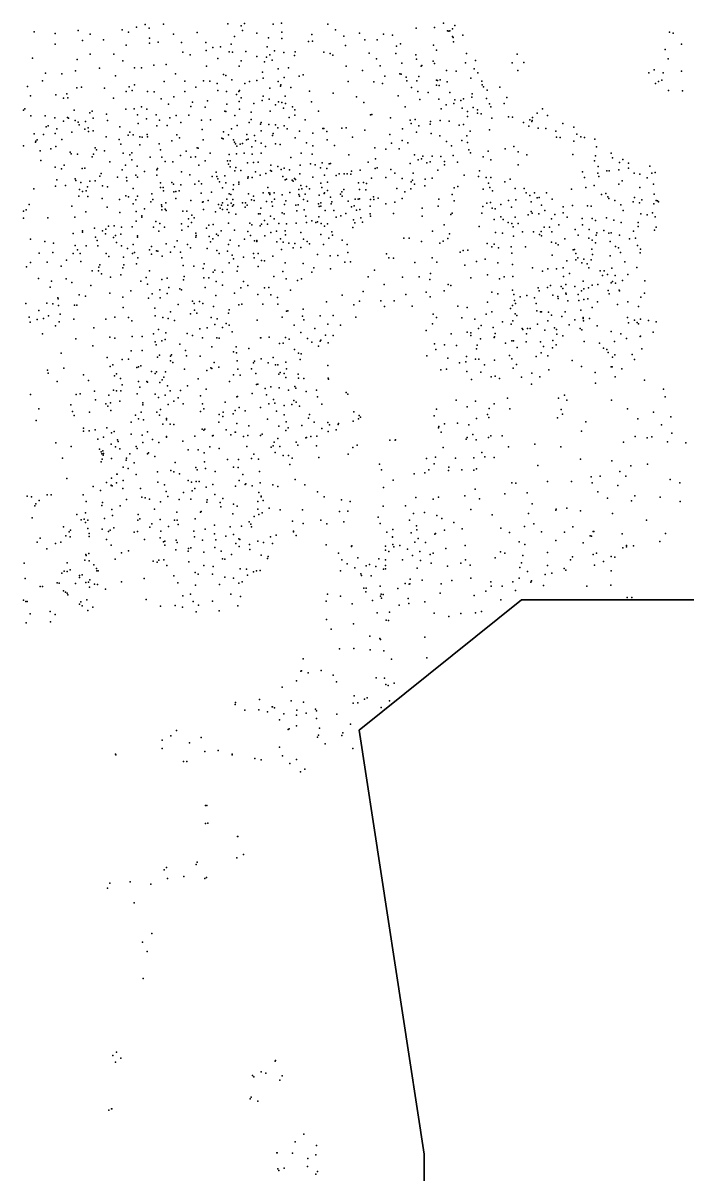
# Model space of a CAD drawing. Header units: millimetres. Extents: x -60275265 to 22802890, y -38578442 to 24337084.
# Drawn here: x 9824122 to 12421122, y -17892304 to -13391304 of the extents above; entities that cross this region are included whole.
import ezdxf

# ---------------------------------------------------------------- set-up
doc = ezdxf.new("R2010")
doc.units = ezdxf.units.MM
doc.header["$MEASUREMENT"] = 0
doc.layers.add('Outline', color=7, linetype='Continuous', true_color=0x000000)
doc.layers.add('particles', color=7, linetype='Continuous', true_color=0x000000)

msp = doc.modelspace()

# ---------------------------------------------------------------- linework, layer by layer
at = {"layer": 'Outline', "color": 3, "lineweight": 35, "true_color": 0x00ff00}
msp.add_lwpolyline([(13039331, -15644525), (11771230, -15644525), (11137351, -16154225), (11390938, -17810758), (11390938, -18320118), (9996120, -18575021), (9108430, -18320118), (9108430, -17173555), (7840611, -17045992), (7333096, -18065321), (7333096, -19467070), (7333096, -20358836), (6445571, -21505459), (5811691, -21887819), (4924165, -22014924), (3148832, -22014924), (2388023, -22014924), (1246851, -22397507)], dxfattribs=at)
at = {"layer": 'particles', "color": 93, "true_color": 0x67d435}
for p in [(10266622, -13407304), (10301622, -13397304), (10316622, -13411304), (10372622, -13396304), (10623622, -13394304), (10675622, -13402304), (10688622, -13393304), (10801622, -13395304), (10833622, -13391304), (11014622, -13396304), (11359622, -13411304), (11430622, -13409304), (11466622, -13392304), (11510622, -13400304), (9867622, -13425304), (9949622, -13432304), (10039622, -13420304), (10086622, -13435304), (10138622, -13456304), (10211622, -13417304), (10236622, -13427304), (10317622, -13450304), (10411622, -13435304), (10504622, -13428304), (10649622, -13443304), (10681622, -13420304), (10737622, -13431304), (10782622, -13449304), (10834622, -13427304), (10834622, -13452304), (10952622, -13436304), (11044622, -13418304), (11076622, -13442304), (11137622, -13430304), (11159622, -13456304), (11206622, -13456304), (11231622, -13435304), (11267622, -13438304), (11481622, -13421304), (11487622, -13423304), (11490622, -13421304), (11501622, -13413304), (11501622, -13444304), (11504622, -13448304), (11541622, -13438304), (12349622, -13427304), (12363622, -13430304), (9949622, -13474304), (10056622, -13459304), (10226622, -13477304), (10318622, -13469304), (10351622, -13466304), (10443622, -13467304), (10538622, -13467304), (10539622, -13498304), (10565622, -13486304), (10595622, -13484304), (10636622, -13473304), (10694622, -13502304), (10777622, -13484304), (10805622, -13499304), (10939622, -13463304), (10954622, -13462304), (11083622, -13479304), (11282622, -13482304), (11298622, -13472304), (11427622, -13477304), (11439622, -13497304), (11505622, -13464304), (12332622, -13495304), (12395622, -13473304), (9860622, -13528304), (10035622, -13533304), (10086622, -13512304), (10178622, -13513304), (10213622, -13539304), (10447622, -13505304), (10476622, -13515304), (10584622, -13529304), (10628622, -13504304), (10642622, -13505304), (10676622, -13539304), (10736622, -13522304), (10767622, -13542304), (10774622, -13525304), (10788622, -13515304), (10796622, -13536304), (10842622, -13506304), (10884622, -13518304), (10886622, -13504304), (10998622, -13505304), (11023622, -13510304), (11034622, -13517304), (11175622, -13509304), (11204622, -13531304), (11279622, -13510304), (11358622, -13515304), (11360622, -13532304), (11426622, -13540304), (11551622, -13547304), (11556622, -13510304), (11591622, -13537304), (11734622, -13546304), (11754622, -13513304), (11779622, -13545304), (12343622, -13531304), (9911622, -13587304), (9975622, -13590304), (10029622, -13578304), (10122622, -13567304), (10259622, -13566304), (10286622, -13566304), (10334622, -13556304), (10383622, -13553304), (10419622, -13589304), (10540622, -13560304), (10606622, -13592304), (10667622, -13560304), (10759622, -13583304), (10820622, -13570304), (10860622, -13566304), (11085622, -13560304), (11149622, -13577304), (11218622, -13558304), (11295622, -13590304), (11300622, -13591304), (11303622, -13548304), (11379622, -13560304), (11381622, -13557304), (11430622, -13549304), (11477622, -13577304), (11515622, -13579304), (11585622, -13570304), (11600622, -13585304), (11756622, -13576304), (12268622, -13586304), (12289622, -13574304), (12324622, -13585304), (12395622, -13579304), (9900622, -13617304), (10184622, -13597304), (10259622, -13633304), (10375622, -13619304), (10456622, -13618304), (10528622, -13617304), (10553622, -13618304), (10582622, -13627304), (10615622, -13596304), (10639622, -13613304), (10690622, -13627304), (10708622, -13620304), (10737622, -13616304), (10761622, -13606304), (10820622, -13619304), (10831622, -13633304), (10844622, -13604304), (10902622, -13599304), (10917622, -13594304), (11093622, -13620304), (11194622, -13621304), (11228622, -13627304), (11236622, -13598304), (11320622, -13602304), (11323622, -13617304), (11362622, -13617304), (11370622, -13600304), (11439622, -13614304), (11439622, -13634304), (11442622, -13615304), (11449622, -13635304), (11453622, -13613304), (11480622, -13621304), (11572622, -13607304), (11616622, -13618304), (11617622, -13633304), (12294622, -13627304), (12305622, -13619304), (12318622, -13614304), (9841622, -13639304), (9852622, -13676304), (9951622, -13672304), (9995622, -13668304), (10033622, -13644304), (10052622, -13642304), (10142622, -13646304), (10226622, -13659304), (10238622, -13640304), (10250622, -13654304), (10309622, -13659304), (10336622, -13660304), (10413622, -13679304), (10456622, -13659304), (10498622, -13641304), (10584622, -13654304), (10618622, -13658304), (10657622, -13670304), (10666622, -13659304), (10669622, -13654304), (10761622, -13677304), (10787622, -13646304), (10829622, -13638304), (10847622, -13677304), (10870622, -13643304), (10942622, -13657304), (11035622, -13665304), (11126622, -13679304), (11288622, -13675304), (11341622, -13643304), (11365622, -13659304), (11406622, -13663304), (11490622, -13662304), (11577622, -13680304), (11578622, -13668304), (11622622, -13640304), (11636622, -13653304), (11686622, -13642304), (11713622, -13682304), (12344622, -13655304), (12399622, -13656304), (9830622, -13726304), (9982622, -13684304), (9998622, -13683304), (10177622, -13684304), (10225622, -13727304), (10257622, -13726304), (10286622, -13719304), (10307622, -13727304), (10363622, -13687304), (10391622, -13708304), (10479622, -13717304), (10486622, -13700304), (10535622, -13720304), (10544622, -13695304), (10619622, -13708304), (10667622, -13698304), (10669622, -13727304), (10676622, -13683304), (10725622, -13705304), (10757622, -13694304), (10785622, -13689304), (10810622, -13711304), (10821622, -13699304), (10834622, -13702304), (10841622, -13724304), (10848622, -13705304), (10876622, -13718304), (10950622, -13699304), (11155622, -13702304), (11316622, -13719304), (11373622, -13690304), (11447622, -13689304), (11456622, -13726304), (11476622, -13711304), (11506622, -13706304), (11510622, -13691304), (11534622, -13694304), (11538622, -13724304), (11544622, -13687304), (11582622, -13721304), (11634622, -13686304), (11645622, -13707304), (11650622, -13718304), (11703622, -13706304), (11853622, -13726304), (9825622, -13732304), (9854622, -13754304), (9910622, -13754304), (9948622, -13762304), (9997622, -13760304), (10001622, -13763304), (10023622, -13731304), (10027622, -13772304), (10085622, -13742304), (10093622, -13736304), (10098622, -13763304), (10149622, -13747304), (10154622, -13772304), (10271622, -13750304), (10306622, -13765304), (10344622, -13750304), (10356622, -13770304), (10397622, -13762304), (10421622, -13752304), (10471622, -13751304), (10521622, -13770304), (10556622, -13769304), (10612622, -13736304), (10616622, -13737304), (10651622, -13752304), (10714622, -13739304), (10714622, -13768304), (10789622, -13736304), (10863622, -13760304), (10885622, -13730304), (10885622, -13751304), (10926622, -13769304), (10978622, -13736304), (11180622, -13750304), (11186622, -13748304), (11259622, -13761304), (11336622, -13771304), (11355622, -13768304), (11453622, -13772304), (11559622, -13737304), (11560622, -13756304), (11599622, -13730304), (11599622, -13743304), (11613622, -13746304), (11655622, -13763304), (11719622, -13757304), (11735622, -13759304), (11803622, -13769304), (11812622, -13772304), (11813622, -13760304), (11831622, -13743304), (11872622, -13752304), (9914622, -13797304), (9921622, -13793304), (9955622, -13805304), (9982622, -13774304), (10014622, -13817304), (10039622, -13778304), (10043622, -13789304), (10065622, -13806304), (10068622, -13776304), (10078622, -13801304), (10079622, -13815304), (10098622, -13812304), (10202622, -13797304), (10240622, -13817304), (10273622, -13783304), (10346622, -13793304), (10386622, -13792304), (10440622, -13780304), (10523622, -13807304), (10607622, -13816304), (10638622, -13804304), (10660622, -13791304), (10707622, -13780304), (10751622, -13786304), (10753622, -13779304), (10754622, -13812304), (10784622, -13788304), (10810622, -13789304), (10819622, -13800304), (10844622, -13793304), (10855622, -13804304), (10903622, -13813304), (10994622, -13803304), (10998622, -13803304), (11010622, -13815304), (11068622, -13802304), (11086622, -13801304), (11159622, -13809304), (11305622, -13805304), (11339622, -13783304), (11370622, -13793304), (11413622, -13786304), (11415622, -13776304), (11488622, -13775304), (11527622, -13790304), (11544622, -13787304), (11570622, -13813304), (11646622, -13808304), (11778622, -13780304), (11799622, -13794304), (11811622, -13776304), (11836622, -13802304), (11865622, -13803304), (11905622, -13813304), (11932622, -13784304), (11975622, -13798304), (9867622, -13824304), (9872622, -13857304), (9873622, -13853304), (9878622, -13848304), (9903622, -13827304), (9949622, -13822304), (9975622, -13846304), (10148622, -13835304), (10199622, -13846304), (10234622, -13829304), (10253622, -13828304), (10279622, -13835304), (10289622, -13837304), (10308622, -13827304), (10309622, -13835304), (10405622, -13851304), (10424622, -13828304), (10435622, -13839304), (10527622, -13848304), (10600622, -13841304), (10605622, -13844304), (10626622, -13828304), (10646622, -13847304), (10649622, -13857304), (10681622, -13862304), (10696622, -13848304), (10697622, -13826304), (10703622, -13845304), (10727622, -13830304), (10731622, -13851304), (10753622, -13860304), (10798622, -13831304), (10800622, -13823304), (10886622, -13839304), (10930622, -13859304), (10956622, -13821304), (11011622, -13848304), (11110622, -13837304), (11256622, -13827304), (11262622, -13861304), (11304622, -13850304), (11326622, -13859304), (11360622, -13818304), (11417622, -13822304), (11451622, -13832304), (11477622, -13854304), (11537622, -13850304), (11557622, -13832304), (11560622, -13858304), (11907622, -13837304), (11921622, -13838304), (11975622, -13853304), (11987622, -13825304), (12002622, -13835304), (12016622, -13838304), (12057622, -13845304), (9825622, -13871304), (9891622, -13890304), (9932622, -13883304), (9952622, -13874304), (10007622, -13895304), (10012622, -13902304), (10036622, -13903304), (10099622, -13904304), (10105622, -13879304), (10110622, -13887304), (10141622, -13890304), (10205622, -13864304), (10214622, -13900304), (10241622, -13906304), (10249622, -13898304), (10279622, -13867304), (10355622, -13863304), (10361622, -13887304), (10460622, -13892304), (10503622, -13879304), (10507622, -13880304), (10555622, -13899304), (10628622, -13905304), (10653622, -13863304), (10657622, -13902304), (10659622, -13872304), (10672622, -13864304), (10687622, -13900304), (10717622, -13875304), (10719622, -13904304), (10753622, -13899304), (10771622, -13874304), (10809622, -13863304), (10828622, -13866304), (10910622, -13900304), (10953622, -13904304), (10955622, -13871304), (11040622, -13870304), (11096622, -13906304), (11197622, -13878304), (11240622, -13884304), (11293622, -13883304), (11352622, -13906304), (11497622, -13871304), (11565622, -13887304), (11571622, -13898304), (11640622, -13892304), (11707622, -13882304), (11741622, -13873304), (11757622, -13894304), (11791622, -13906304), (11971622, -13905304), (12063622, -13875304), (12120622, -13899304), (9893622, -13928304), (9984622, -13947304), (10093622, -13914304), (10162622, -13933304), (10224622, -13947304), (10249622, -13926304), (10269622, -13950304), (10320622, -13915304), (10365622, -13915304), (10379622, -13932304), (10409622, -13933304), (10438622, -13908304), (10479622, -13915304), (10497622, -13914304), (10510622, -13947304), (10535622, -13930304), (10622622, -13929304), (10626622, -13942304), (10633622, -13929304), (10700622, -13937304), (10723622, -13936304), (10742622, -13934304), (10791622, -13946304), (10818622, -13951304), (10870622, -13917304), (10906622, -13946304), (10946622, -13941304), (10964622, -13945304), (10992622, -13937304), (11019622, -13941304), (11024622, -13940304), (11172622, -13934304), (11200622, -13922304), (11335622, -13940304), (11367622, -13926304), (11380622, -13921304), (11385622, -13911304), (11401622, -13937304), (11414622, -13933304), (11421622, -13911304), (11455622, -13912304), (11470622, -13932304), (11470622, -13945304), (11503622, -13909304), (11520622, -13934304), (11620622, -13914304), (11651622, -13925304), (11757622, -13945304), (12055622, -13929304), (12059622, -13910304), (12070622, -13952304), (12126622, -13918304), (12153622, -13936304), (12166622, -13924304), (12188622, -13939304), (12272622, -13950304), (9949622, -13954304), (9974622, -13961304), (10055622, -13959304), (10065622, -13958304), (10123622, -13989304), (10128622, -13979304), (10193622, -13993304), (10210622, -13965304), (10228622, -13994304), (10264622, -13986304), (10270622, -13993304), (10298622, -13971304), (10346622, -13964304), (10346622, -13985304), (10348622, -13959304), (10443622, -13972304), (10475622, -13984304), (10562622, -13991304), (10578622, -13974304), (10581622, -13990304), (10611622, -13988304), (10632622, -13953304), (10651622, -13969304), (10655622, -13955304), (10674622, -13967304), (10701622, -13997304), (10703622, -13992304), (10718622, -13995304), (10731622, -13973304), (10749622, -13985304), (10772622, -13979304), (10790622, -13967304), (10794622, -13970304), (10832622, -13963304), (10838622, -13990304), (10844622, -13958304), (10864622, -13964304), (10904622, -13980304), (10956622, -13993304), (10985622, -13957304), (11001622, -13986304), (11010622, -13960304), (11047622, -13987304), (11058622, -13980304), (11078622, -13980304), (11090622, -13980304), (11104622, -13982304), (11106622, -13970304), (11140622, -13966304), (11185622, -13997304), (11199622, -13960304), (11207622, -13957304), (11240622, -13994304), (11260622, -13963304), (11276622, -13977304), (11347622, -13978304), (11422622, -13997304), (11444622, -13966304), (11547622, -13986304), (11603622, -13990304), (11606622, -13968304), (11633622, -13995304), (11650622, -13994304), (12008622, -13973304), (12017622, -13995304), (12069622, -13977304), (12072622, -13991304), (12104622, -13968304), (12113622, -13968304), (12150622, -13965304), (12188622, -13958304), (12211622, -13977304), (12233622, -13981304), (12261622, -13996304), (12279622, -13978304), (12292622, -13975304), (9866622, -14039304), (9950622, -14029304), (9956622, -14004304), (9989622, -14026304), (10027622, -14000304), (10030622, -14006304), (10044622, -14041304), (10049622, -14014304), (10075622, -14031304), (10085622, -14009304), (10105622, -14007304), (10134622, -14027304), (10154622, -14031304), (10229622, -14008304), (10254622, -14038304), (10360622, -14015304), (10361622, -14034304), (10371622, -14034304), (10405622, -14014304), (10411622, -14020304), (10440622, -14023304), (10494622, -14021304), (10510622, -14009304), (10520622, -14019304), (10584622, -14000304), (10591622, -14011304), (10603622, -14035304), (10615622, -14016304), (10644622, -14042304), (10645622, -14023304), (10666622, -14013304), (10666622, -14021304), (10780622, -14033304), (10847622, -14004304), (10853622, -14001304), (10874622, -14005304), (10878622, -14009304), (10884622, -13998304), (10888622, -14003304), (10901622, -14041304), (10908622, -14026304), (10912622, -14039304), (10931622, -14030304), (10942622, -14039304), (10987622, -14017304), (10991622, -14033304), (11012622, -14013304), (11077622, -14041304), (11134622, -14016304), (11137622, -14042304), (11153622, -14014304), (11165622, -14018304), (11283622, -14037304), (11304622, -13999304), (11338622, -14039304), (11340622, -14011304), (11345622, -14005304), (11352622, -14020304), (11393622, -14027304), (11394622, -14001304), (11508622, -14035304), (11522622, -14030304), (11621622, -14040304), (11642622, -14017304), (11647622, -14033304), (11705622, -14011304), (11726622, -14001304), (11745622, -14038304), (11781622, -14037304), (11966622, -14040304), (12022622, -14034304), (12054622, -14026304), (12150622, -14021304), (12163622, -14008304), (12233622, -14034304), (12286622, -14021304), (10042622, -14068304), (10056622, -14049304), (10070622, -14047304), (10077622, -14069304), (10132622, -14077304), (10200622, -14081304), (10225622, -14066304), (10236622, -14070304), (10264622, -14082304), (10271622, -14068304), (10327622, -14058304), (10330622, -14080304), (10372622, -14046304), (10413622, -14050304), (10420622, -14049304), (10420622, -14076304), (10433622, -14047304), (10479622, -14085304), (10519622, -14056304), (10546622, -14085304), (10559622, -14052304), (10619622, -14079304), (10628622, -14059304), (10635622, -14061304), (10643622, -14081304), (10704622, -14059304), (10716622, -14082304), (10724622, -14067304), (10726622, -14085304), (10761622, -14055304), (10784622, -14055304), (10787622, -14056304), (10788622, -14061304), (10804622, -14054304), (10806622, -14079304), (10836622, -14062304), (10850622, -14086304), (10865622, -14053304), (10901622, -14061304), (10903622, -14067304), (10919622, -14080304), (10925622, -14060304), (10934622, -14087304), (10980622, -14064304), (11000622, -14057304), (11001622, -14055304), (11013622, -14045304), (11025622, -14072304), (11064622, -14060304), (11068622, -14051304), (11070622, -14068304), (11094622, -14087304), (11121622, -14079304), (11133622, -14079304), (11138622, -14078304), (11163622, -14043304), (11180622, -14081304), (11192622, -14070304), (11194622, -14080304), (11210622, -14075304), (11304622, -14077304), (11315622, -14050304), (11447622, -14079304), (11499622, -14061304), (11508622, -14086304), (11657622, -14047304), (11720622, -14085304), (11748622, -14082304), (11789622, -14054304), (11803622, -14065304), (11821622, -14055304), (11831622, -14074304), (11839622, -14073304), (11868622, -14054304), (11890622, -14079304), (12083622, -14061304), (12100622, -14057304), (12108622, -14070304), (12112622, -14077304), (12135622, -14085304), (12212622, -14073304), (12241622, -14082304), (12289622, -14060304), (12296622, -14085304), (12302622, -14086304), (9825622, -14126304), (9836622, -14121304), (9847622, -14100304), (10014622, -14107304), (10069622, -14129304), (10152622, -14111304), (10201622, -14131304), (10253622, -14097304), (10265622, -14128304), (10298622, -14117304), (10322622, -14089304), (10364622, -14101304), (10366622, -14108304), (10366622, -14121304), (10379622, -14118304), (10381622, -14094304), (10383622, -14123304), (10447622, -14126304), (10463622, -14126304), (10524622, -14091304), (10527622, -14089304), (10528622, -14119304), (10575622, -14129304), (10587622, -14100304), (10594622, -14114304), (10599622, -14103304), (10603622, -14094304), (10603622, -14120304), (10621622, -14120304), (10623622, -14103304), (10627622, -14131304), (10637622, -14095304), (10641622, -14106304), (10646622, -14101304), (10680622, -14094304), (10691622, -14111304), (10693622, -14094304), (10699622, -14103304), (10752622, -14114304), (10775622, -14088304), (10795622, -14090304), (10798622, -14106304), (10845622, -14100304), (10889622, -14102304), (10893622, -14125304), (10898622, -14101304), (10922622, -14121304), (10978622, -14098304), (10980622, -14108304), (10986622, -14093304), (10987622, -14107304), (11004622, -14123304), (11027622, -14097304), (11030622, -14090304), (11038622, -14123304), (11106622, -14109304), (11117622, -14105304), (11126622, -14122304), (11139622, -14120304), (11179622, -14107304), (11240622, -14098304), (11276622, -14091304), (11382622, -14114304), (11445622, -14107304), (11619622, -14108304), (11635622, -14095304), (11649622, -14092304), (11656622, -14115304), (11668622, -14117304), (11690622, -14100304), (11731622, -14111304), (11808622, -14090304), (11808622, -14127304), (11848622, -14103304), (11861622, -14123304), (11933622, -14109304), (11970622, -14104304), (12028622, -14105304), (12043622, -14106304), (12158622, -14101304), (12167622, -14123304), (12206622, -14090304), (12231622, -14094304), (12287622, -14098304), (12305622, -14089304), (9825622, -14153304), (9920622, -14152304), (10026622, -14149304), (10265622, -14165304), (10287622, -14149304), (10288622, -14144304), (10342622, -14166304), (10358622, -14174304), (10442622, -14175304), (10470622, -14156304), (10482622, -14171304), (10483622, -14142304), (10492622, -14152304), (10626622, -14173304), (10654622, -14138304), (10709622, -14173304), (10743622, -14137304), (10749622, -14137304), (10755622, -14177304), (10766622, -14162304), (10778622, -14177304), (10790622, -14145304), (10804622, -14156304), (10823622, -14174304), (10835622, -14133304), (10843622, -14136304), (10852622, -14175304), (10890622, -14173304), (10928622, -14146304), (10931622, -14171304), (10952622, -14164304), (10967622, -14171304), (10974622, -14168304), (10979622, -14148304), (10988622, -14174304), (11012622, -14176304), (11046622, -14149304), (11065622, -14144304), (11084622, -14135304), (11114622, -14160304), (11119622, -14172304), (11143622, -14152304), (11149622, -14169304), (11179622, -14137304), (11180622, -14145304), (11271622, -14135304), (11383622, -14145304), (11494622, -14139304), (11499622, -14134304), (11616622, -14134304), (11664622, -14159304), (11690622, -14148304), (11699622, -14159304), (11718622, -14171304), (11733622, -14174304), (11745622, -14149304), (11757622, -14174304), (11797622, -14140304), (11812622, -14134304), (11838622, -14137304), (11887622, -14156304), (11900622, -14139304), (11933622, -14133304), (11949622, -14149304), (12007622, -14155304), (12046622, -14155304), (12059622, -14163304), (12102622, -14152304), (12131622, -14161304), (12160622, -14171304), (12226622, -14171304), (12236622, -14137304), (12261622, -14141304), (12282622, -14133304), (12292622, -14148304), (10019622, -14213304), (10056622, -14203304), (10056622, -14208304), (10102622, -14192304), (10134622, -14203304), (10146622, -14215304), (10147622, -14196304), (10157622, -14185304), (10179622, -14184304), (10185622, -14221304), (10205622, -14216304), (10208622, -14189304), (10250622, -14187304), (10333622, -14189304), (10354622, -14204304), (10376622, -14189304), (10444622, -14200304), (10469622, -14186304), (10499622, -14212304), (10500622, -14221304), (10540622, -14192304), (10549622, -14181304), (10566622, -14178304), (10579622, -14216304), (10585622, -14221304), (10597622, -14203304), (10650622, -14200304), (10702622, -14205304), (10712622, -14221304), (10717622, -14179304), (10750622, -14183304), (10791622, -14210304), (10814622, -14204304), (10847622, -14203304), (10849622, -14219304), (10909622, -14210304), (10987622, -14217304), (11001622, -14185304), (11029622, -14207304), (11032622, -14220304), (11112622, -14190304), (11423622, -14204304), (11468622, -14179304), (11489622, -14215304), (11605622, -14186304), (11669622, -14209304), (11696622, -14212304), (11738622, -14187304), (11774622, -14207304), (11817622, -14207304), (11841622, -14217304), (11847622, -14205304), (11859622, -14188304), (11880622, -14189304), (11889622, -14207304), (11916622, -14179304), (11980622, -14198304), (11992622, -14220304), (12009622, -14180304), (12035622, -14198304), (12062622, -14220304), (12064622, -14211304), (12092622, -14201304), (12112622, -14212304), (12120622, -14211304), (12153622, -14220304), (12208622, -14204304), (12226622, -14186304), (12290622, -14200304), (12297622, -14188304), (9852622, -14236304), (9908622, -14245304), (9942622, -14251304), (10027622, -14260304), (10070622, -14261304), (10107622, -14228304), (10113622, -14241304), (10116622, -14261304), (10177622, -14229304), (10189622, -14249304), (10208622, -14262304), (10254622, -14256304), (10270622, -14223304), (10271622, -14228304), (10325622, -14264304), (10383622, -14254304), (10415622, -14266304), (10425622, -14242304), (10466622, -14256304), (10499622, -14228304), (10551622, -14225304), (10556622, -14246304), (10565622, -14234304), (10626622, -14256304), (10632622, -14240304), (10666622, -14262304), (10689622, -14235304), (10728622, -14242304), (10736622, -14244304), (10737622, -14241304), (10768622, -14223304), (10815622, -14246304), (10829622, -14234304), (10839622, -14247304), (10861622, -14251304), (10885622, -14253304), (10919622, -14235304), (10933622, -14245304), (10942622, -14254304), (10997622, -14256304), (11018622, -14231304), (11070622, -14240304), (11090622, -14256304), (11311622, -14231304), (11331622, -14231304), (11380622, -14245304), (11451622, -14251304), (11464622, -14243304), (11483622, -14233304), (11636622, -14252304), (11654622, -14265304), (11664622, -14255304), (11730622, -14266304), (11739622, -14224304), (11786622, -14265304), (11849622, -14223304), (11887622, -14247304), (11905622, -14251304), (11913622, -14257304), (11940622, -14234304), (12034622, -14232304), (12047622, -14239304), (12060622, -14250304), (12117622, -14244304), (12138622, -14264304), (12192622, -14234304), (12215622, -14232304), (12224622, -14260304), (9886622, -14290304), (9940622, -14288304), (10019622, -14292304), (10036622, -14277304), (10047622, -14291304), (10148622, -14291304), (10159622, -14303304), (10216622, -14306304), (10231622, -14272304), (10251622, -14292304), (10259622, -14287304), (10272622, -14308304), (10317622, -14277304), (10325622, -14294304), (10345622, -14281304), (10350622, -14282304), (10367622, -14302304), (10399622, -14286304), (10438622, -14286304), (10444622, -14309304), (10478622, -14269304), (10543622, -14272304), (10580622, -14280304), (10590622, -14292304), (10622622, -14282304), (10640622, -14298304), (10646622, -14312304), (10685622, -14306304), (10724622, -14292304), (10726622, -14309304), (10742622, -14291304), (10799622, -14302304), (10833622, -14276304), (10879622, -14270304), (10908622, -14268304), (10973622, -14296304), (11023622, -14301304), (11053622, -14299304), (11092622, -14288304), (11243622, -14293304), (11252622, -14309304), (11271622, -14310304), (11421622, -14309304), (11531622, -14286304), (11543622, -14280304), (11561622, -14279304), (11680622, -14270304), (11733622, -14290304), (11890622, -14298304), (11972622, -14277304), (11977622, -14276304), (11983622, -14292304), (11990622, -14309304), (12045622, -14274304), (12048622, -14295304), (12117622, -14300304), (12149622, -14269304), (12157622, -14288304), (12234622, -14289304), (12235622, -14275304), (9837622, -14343304), (9852622, -14327304), (9918622, -14326304), (9973622, -14341304), (9993622, -14317304), (10049622, -14323304), (10120622, -14345304), (10123622, -14336304), (10213622, -14348304), (10217622, -14336304), (10266622, -14332304), (10449622, -14338304), (10491622, -14341304), (10491622, -14341304), (10527622, -14350304), (10531622, -14332304), (10572622, -14356304), (10628622, -14328304), (10662622, -14342304), (10742622, -14342304), (10755622, -14319304), (10766622, -14320304), (10847622, -14328304), (10917622, -14330304), (10959622, -14347304), (11025622, -14351304), (11080622, -14325304), (11103622, -14324304), (11196622, -14356304), (11354622, -14327304), (11440622, -14326304), (11549622, -14337304), (11595622, -14323304), (11628622, -14314304), (11678622, -14328304), (11735622, -14335304), (11813622, -14347304), (11873622, -14352304), (11907622, -14352304), (11933622, -14348304), (11947622, -14320304), (11982622, -14316304), (12006622, -14328304), (12014622, -14313304), (12027622, -14332304), (12033622, -14347304), (12042622, -14316304), (12123622, -14349304), (12174622, -14324304), (12221622, -14346304), (9884622, -14389304), (9934622, -14399304), (9992622, -14390304), (10094622, -14359304), (10118622, -14359304), (10130622, -14371304), (10165622, -14384304), (10205622, -14375304), (10284622, -14400304), (10304622, -14385304), (10318622, -14359304), (10365622, -14393304), (10387622, -14388304), (10450622, -14395304), (10453622, -14382304), (10529622, -14387304), (10549622, -14386304), (10566622, -14365304), (10578622, -14401304), (10602622, -14365304), (10660622, -14361304), (10685622, -14401304), (10803622, -14381304), (10838622, -14362304), (10851622, -14390304), (10895622, -14397304), (10911622, -14390304), (10951622, -14365304), (11171622, -14383304), (11306622, -14384304), (11371622, -14383304), (11412622, -14393304), (11415622, -14370304), (11573622, -14386304), (11637622, -14375304), (11684622, -14390304), (11703622, -14383304), (11736622, -14381304), (11852622, -14360304), (11935622, -14381304), (11958622, -14370304), (12011622, -14399304), (12078622, -14359304), (12087622, -14377304), (12093622, -14359304), (12106622, -14374304), (12126622, -14401304), (12136622, -14378304), (12165622, -14397304), (12186622, -14374304), (12252622, -14398304), (9930622, -14423304), (10014622, -14405304), (10088622, -14417304), (10163622, -14447304), (10244622, -14437304), (10309622, -14411304), (10358622, -14434304), (10393622, -14424304), (10436622, -14429304), (10442622, -14434304), (10535622, -14425304), (10602622, -14415304), (10650622, -14447304), (10674622, -14426304), (10701622, -14417304), (10767622, -14426304), (10783622, -14424304), (10868622, -14435304), (11152622, -14440304), (11234622, -14413304), (11398622, -14443304), (11468622, -14438304), (11484622, -14413304), (11495622, -14416304), (11655622, -14442304), (11735622, -14435304), (11835622, -14426304), (11840622, -14437304), (11872622, -14425304), (11883622, -14416304), (11925622, -14420304), (11932622, -14428304), (11944622, -14413304), (11944622, -14446304), (11979622, -14420304), (12005622, -14438304), (12014622, -14429304), (12032622, -14426304), (12046622, -14415304), (12068622, -14412304), (12109622, -14436304), (12121622, -14406304), (12138622, -14407304), (12152622, -14435304), (12153622, -14437304), (12251622, -14446304), (9834622, -14487304), (9916622, -14485304), (9940622, -14488304), (9960622, -14465304), (9961622, -14469304), (10043622, -14453304), (10068622, -14458304), (10213622, -14462304), (10313622, -14466304), (10328622, -14449304), (10359622, -14465304), (10386622, -14448304), (10429622, -14491304), (10486622, -14478304), (10492622, -14487304), (10513622, -14479304), (10526622, -14487304), (10576622, -14455304), (10666622, -14492304), (10678622, -14490304), (10741622, -14452304), (10760622, -14490304), (10791622, -14453304), (10817622, -14464304), (10819622, -14490304), (11009622, -14481304), (11070622, -14454304), (11116622, -14492304), (11138622, -14478304), (11221622, -14476304), (11273622, -14476304), (11319622, -14452304), (11413622, -14461304), (11637622, -14482304), (11678622, -14449304), (11740622, -14452304), (11743622, -14475304), (11747622, -14487304), (11765622, -14461304), (11791622, -14456304), (11821622, -14465304), (11828622, -14487304), (11893622, -14454304), (11912622, -14460304), (11914622, -14467304), (11945622, -14450304), (11951622, -14476304), (11992622, -14452304), (11994622, -14475304), (12014622, -14471304), (12030622, -14469304), (12067622, -14481304), (12113622, -14449304), (12145622, -14491304), (12186622, -14481304), (12236622, -14462304), (9885622, -14514304), (9923622, -14535304), (9962622, -14495304), (9969622, -14528304), (10024622, -14493304), (10034622, -14493304), (10215622, -14502304), (10338622, -14505304), (10340622, -14535304), (10400622, -14519304), (10477622, -14527304), (10493622, -14513304), (10502622, -14524304), (10568622, -14499304), (10626622, -14525304), (10628622, -14512304), (10852622, -14517304), (10858622, -14515304), (10915622, -14536304), (10918622, -14509304), (10984622, -14535304), (11035622, -14534304), (11235622, -14498304), (11343622, -14497304), (11425622, -14529304), (11522622, -14497304), (11558622, -14502304), (11633622, -14528304), (11654622, -14519304), (11728622, -14506304), (11735622, -14495304), (11746622, -14527304), (11752622, -14534304), (11830622, -14516304), (11845622, -14520304), (11849622, -14519304), (11876622, -14521304), (11888622, -14532304), (11941622, -14519304), (12002622, -14513304), (12047622, -14503304), (12227622, -14498304), (9847622, -14540304), (9851622, -14560304), (9879622, -14549304), (9903622, -14546304), (9950622, -14574304), (9964622, -14558304), (10022622, -14548304), (10100622, -14582304), (10147622, -14548304), (10182622, -14540304), (10235622, -14542304), (10248622, -14555304), (10369622, -14541304), (10390622, -14545304), (10415622, -14553304), (10543622, -14582304), (10558622, -14541304), (10572622, -14569304), (10582622, -14547304), (10602622, -14581304), (10617622, -14565304), (10628622, -14572304), (10738622, -14552304), (10835622, -14540304), (10882622, -14572304), (10920622, -14551304), (11014622, -14567304), (11064622, -14571304), (11123622, -14540304), (11423622, -14566304), (11438622, -14541304), (11537622, -14543304), (11588622, -14548304), (11613622, -14573304), (11660622, -14581304), (11696622, -14558304), (11730622, -14568304), (11737622, -14554304), (11833622, -14568304), (11873622, -14555304), (11899622, -14582304), (11928622, -14538304), (11957622, -14570304), (11979622, -14551304), (12011622, -14542304), (12011622, -14546304), (12012622, -14555304), (12036622, -14545304), (12066622, -14574304), (12185622, -14542304), (12188622, -14562304), (12212622, -14552304), (12222622, -14561304), (12227622, -14566304), (12235622, -14548304), (12267622, -14553304), (12297622, -14558304), (9899622, -14606304), (10030622, -14625304), (10162622, -14618304), (10182622, -14622304), (10250622, -14616304), (10289622, -14616304), (10333622, -14605304), (10353622, -14588304), (10379622, -14627304), (10381622, -14601304), (10464622, -14604304), (10486622, -14612304), (10514622, -14586304), (10524622, -14621304), (10580622, -14621304), (10590622, -14622304), (10640622, -14597304), (10751622, -14621304), (10752622, -14621304), (10785622, -14618304), (10848622, -14620304), (10863622, -14626304), (10909622, -14600304), (10934622, -14624304), (10963622, -14584304), (11005622, -14610304), (11035622, -14612304), (11398622, -14592304), (11496622, -14605304), (11558622, -14599304), (11573622, -14602304), (11573622, -14612304), (11602622, -14585304), (11610622, -14625304), (11663622, -14620304), (11665622, -14617304), (11667622, -14604304), (11773622, -14584304), (11776622, -14589304), (11790622, -14606304), (11794622, -14584304), (11804622, -14585304), (11861622, -14591304), (11907622, -14589304), (11908622, -14607304), (11932622, -14613304), (11999622, -14585304), (12006622, -14590304), (12121622, -14596304), (12158622, -14606304), (12180622, -14624304), (12234622, -14616304), (12235622, -14615304), (12284622, -14599304), (10096622, -14652304), (10246622, -14672304), (10289622, -14670304), (10340622, -14637304), (10344622, -14649304), (10365622, -14633304), (10436622, -14646304), (10458622, -14671304), (10561622, -14656304), (10656622, -14656304), (10706622, -14663304), (10825622, -14643304), (10840622, -14642304), (10884622, -14666304), (10952622, -14638304), (10977622, -14654304), (10984622, -14634304), (10987622, -14630304), (11015622, -14640304), (11430622, -14644304), (11436622, -14666304), (11470622, -14649304), (11516622, -14651304), (11595622, -14664304), (11597622, -14650304), (11708622, -14642304), (11732622, -14633304), (11739622, -14633304), (11754622, -14659304), (11788622, -14637304), (11844622, -14637304), (11856622, -14655304), (11891622, -14660304), (11893622, -14631304), (11906622, -14649304), (12015622, -14635304), (12075622, -14642304), (12091622, -14662304), (12104622, -14666304), (12134622, -14636304), (12241622, -14664304), (9973622, -14681304), (10152622, -14698304), (10210622, -14706304), (10235622, -14705304), (10348622, -14696304), (10357622, -14689304), (10399622, -14711304), (10400622, -14693304), (10403622, -14687304), (10462622, -14691304), (10515622, -14693304), (10646622, -14676304), (10657622, -14679304), (10660622, -14711304), (10727622, -14712304), (10753622, -14703304), (10801622, -14698304), (10850622, -14716304), (10899622, -14681304), (10906622, -14706304), (10910622, -14683304), (11401622, -14692304), (11483622, -14701304), (11553622, -14715304), (11555622, -14694304), (11591622, -14704304), (11604622, -14705304), (11665622, -14708304), (11724622, -14690304), (11733622, -14703304), (11828622, -14694304), (11847622, -14679304), (11873622, -14692304), (11968622, -14710304), (12109622, -14678304), (12126622, -14697304), (12135622, -14688304), (12202622, -14686304), (12212622, -14706304), (9919622, -14748304), (9921622, -14759304), (9983622, -14740304), (10164622, -14733304), (10174622, -14726304), (10188622, -14762304), (10268622, -14737304), (10274622, -14734304), (10283622, -14730304), (10325622, -14752304), (10339622, -14760304), (10345622, -14754304), (10380622, -14754304), (10408622, -14718304), (10454622, -14744304), (10541622, -14749304), (10557622, -14738304), (10561622, -14741304), (10570622, -14718304), (10588622, -14736304), (10662622, -14744304), (10716622, -14742304), (10723622, -14719304), (10733622, -14760304), (10781622, -14719304), (10810622, -14727304), (10819622, -14727304), (10828622, -14757304), (10843622, -14761304), (10853622, -14742304), (11014622, -14729304), (11455622, -14746304), (11478622, -14743304), (11528622, -14719304), (11557622, -14753304), (11612622, -14755304), (11626622, -14726304), (11738622, -14740304), (11751622, -14725304), (11811622, -14759304), (11877622, -14746304), (12005622, -14733304), (12058622, -14756304), (12121622, -14734304), (12125622, -14734304), (12162622, -14742304), (9957622, -14791304), (10059622, -14766304), (10079622, -14788304), (10181622, -14769304), (10204622, -14780304), (10210622, -14805304), (10274622, -14792304), (10307622, -14792304), (10309622, -14794304), (10358622, -14795304), (10367622, -14785304), (10373622, -14775304), (10508622, -14781304), (10630622, -14791304), (10646622, -14766304), (10671622, -14767304), (10735622, -14803304), (10740622, -14802304), (10741622, -14802304), (10823622, -14763304), (10850622, -14776304), (10898622, -14763304), (10899622, -14778304), (10920622, -14780304), (11015622, -14778304), (11016622, -14783304), (11575622, -14784304), (11652622, -14773304), (11668622, -14771304), (11685622, -14780304), (11770622, -14775304), (11809622, -14802304), (11842622, -14774304), (12060622, -14798304), (12136622, -14773304), (12251622, -14786304), (9852622, -14842304), (10031622, -14842304), (10047622, -14840304), (10102622, -14829304), (10159622, -14845304), (10177622, -14826304), (10189622, -14828304), (10205622, -14828304), (10269622, -14840304), (10280622, -14814304), (10339622, -14841304), (10378622, -14845304), (10388622, -14809304), (10398622, -14828304), (10439622, -14827304), (10466622, -14809304), (10517622, -14848304), (10539622, -14821304), (10659622, -14851304), (10661622, -14850304), (10719622, -14839304), (10769622, -14819304), (10775622, -14844304), (10791622, -14813304), (10824622, -14816304), (10860622, -14825304), (10885622, -14811304), (10889622, -14818304), (10929622, -14831304), (10970622, -14825304), (10973622, -14852304), (11085622, -14835304), (11092622, -14841304), (11938622, -14845304), (12325622, -14821304), (12331622, -14852304), (10010622, -14883304), (10107622, -14863304), (10147622, -14879304), (10155622, -14888304), (10165622, -14875304), (10201622, -14869304), (10291622, -14875304), (10292622, -14883304), (10353622, -14854304), (10390622, -14882304), (10412622, -14868304), (10429622, -14855304), (10449622, -14879304), (10525622, -14879304), (10530622, -14898304), (10613622, -14872304), (10667622, -14893304), (10751622, -14893304), (10784622, -14879304), (10802622, -14862304), (10807622, -14876304), (10844622, -14885304), (10873622, -14882304), (10881622, -14866304), (10890622, -14873304), (10903622, -14888304), (10991622, -14880304), (11515622, -14864304), (11558622, -14890304), (11591622, -14869304), (11644622, -14897304), (11664622, -14879304), (11716622, -14857304), (11915622, -14857304), (11948622, -14865304), (12122622, -14864304), (12184622, -14898304), (9885622, -14899304), (10017622, -14909304), (10023622, -14925304), (10083622, -14911304), (10166622, -14905304), (10263622, -14923304), (10275622, -14938304), (10285622, -14911304), (10294622, -14942304), (10346622, -14911304), (10357622, -14923304), (10360622, -14901304), (10384622, -14936304), (10384622, -14942304), (10517622, -14909304), (10590622, -14920304), (10604622, -14929304), (10605622, -14911304), (10644622, -14918304), (10652622, -14905304), (10691622, -14906304), (10778622, -14939304), (10814622, -14908304), (10843622, -14922304), (10938622, -14935304), (10942622, -14920304), (11115622, -14910304), (11134622, -14938304), (11136622, -14924304), (11142622, -14931304), (11429622, -14926304), (11439622, -14900304), (11595622, -14936304), (11638622, -14920304), (11643622, -14932304), (11725622, -14899304), (11911622, -14933304), (11925622, -14901304), (11931622, -14919304), (12225622, -14937304), (12286622, -14912304), (12353622, -14930304), (9875622, -14944304), (10059622, -14974304), (10060622, -14986304), (10082622, -14984304), (10105622, -14980304), (10151622, -14973304), (10180622, -14987304), (10246622, -14950304), (10309622, -14988304), (10370622, -14958304), (10398622, -14959304), (10412622, -14960304), (10523622, -14978304), (10530622, -14982304), (10534622, -14978304), (10588622, -14950304), (10617622, -14981304), (10658622, -14956304), (10705622, -14965304), (10822622, -14966304), (10850622, -14983304), (10851622, -14949304), (10859622, -14973304), (10912622, -14963304), (10961622, -14950304), (10991622, -14975304), (11014622, -14952304), (11015622, -14987304), (11021622, -14961304), (11046622, -14980304), (11046622, -14981304), (11054622, -14960304), (11055622, -14956304), (11113622, -14946304), (11446622, -14973304), (11447622, -14968304), (11470622, -14957304), (11521622, -14954304), (11565622, -14961304), (12005622, -14986304), (12021622, -14949304), (12317622, -14961304), (9951622, -15031304), (10115622, -15017304), (10138622, -15009304), (10169622, -14992304), (10193622, -15020304), (10195622, -15026304), (10246622, -14997304), (10289622, -15001304), (10291622, -15030304), (10329622, -15018304), (10354622, -15030304), (10384622, -15006304), (10384622, -15009304), (10448622, -15025304), (10494622, -15005304), (10564622, -15004304), (10566622, -15003304), (10635622, -15000304), (10652622, -14990304), (10653622, -14990304), (10685622, -15006304), (10702622, -15003304), (10751622, -15002304), (10758622, -14997304), (10804622, -15029304), (10818622, -15014304), (10890622, -15029304), (10928622, -15012304), (10931622, -15010304), (10948622, -15007304), (10971622, -15005304), (11256622, -15021304), (11277622, -15021304), (11278622, -15019304), (11456622, -14990304), (11554622, -15017304), (11558622, -15010304), (11580622, -14999304), (11593622, -15020304), (11642622, -15011304), (11651622, -15004304), (11695622, -15004304), (12169622, -15029304), (12214622, -15007304), (12261622, -15012304), (12280622, -15008304), (12341622, -15027304), (12358622, -14993304), (12412622, -15031304), (10011622, -15046304), (10122622, -15056304), (10128622, -15067304), (10131622, -15074304), (10135622, -15062304), (10138622, -15073304), (10168622, -15037304), (10184622, -15047304), (10201622, -15055304), (10240622, -15074304), (10265622, -15045304), (10269622, -15053304), (10309622, -15074304), (10313622, -15071304), (10468622, -15059304), (10508622, -15058304), (10531622, -15070304), (10553622, -15047304), (10589622, -15053304), (10697622, -15045304), (10725622, -15075304), (10792622, -15048304), (10800622, -15043304), (10808622, -15069304), (10826622, -15046304), (10897622, -15041304), (10970622, -15043304), (11094622, -15075304), (11111622, -15049304), (11129622, -15040304), (11464622, -15050304), (11616622, -15069304), (11719622, -15047304), (11822622, -15037304), (11924622, -15047304), (9977622, -15091304), (10129622, -15105304), (10132622, -15095304), (10137622, -15079304), (10169622, -15093304), (10226622, -15099304), (10228622, -15091304), (10258622, -15110304), (10338622, -15085304), (10417622, -15108304), (10532622, -15106304), (10622622, -15097304), (10665622, -15097304), (10716622, -15092304), (10743622, -15095304), (10840622, -15081304), (10860622, -15081304), (10865622, -15116304), (10875622, -15091304), (10979622, -15089304), (11216622, -15115304), (11399622, -15092304), (11429622, -15114304), (11435622, -15087304), (11512622, -15091304), (11584622, -15090304), (11627622, -15086304), (11663622, -15088304), (11834622, -15120304), (12001622, -15095304), (12123622, -15101304), (12197622, -15121304), (12263622, -15115304), (10190622, -15154304), (10191622, -15154304), (10214622, -15127304), (10234622, -15131304), (10265622, -15155304), (10348622, -15145304), (10401622, -15140304), (10413622, -15144304), (10435622, -15152304), (10498622, -15128304), (10503622, -15137304), (10536622, -15132304), (10574622, -15143304), (10645622, -15127304), (10664622, -15128304), (10682622, -15155304), (10747622, -15143304), (11224622, -15137304), (11351622, -15152304), (11393622, -15148304), (11408622, -15137304), (11485622, -15139304), (11486622, -15127304), (11537622, -15137304), (11584622, -15138304), (11595622, -15133304), (12042622, -15164304), (12077622, -15161304), (12155622, -15143304), (12178622, -15162304), (9995622, -15171304), (10098622, -15202304), (10149622, -15186304), (10168622, -15197304), (10168622, -15198304), (10169622, -15170304), (10171622, -15199304), (10189622, -15188304), (10213622, -15210304), (10215622, -15178304), (10282622, -15210304), (10350622, -15185304), (10376622, -15195304), (10469622, -15178304), (10482622, -15185304), (10495622, -15210304), (10500622, -15183304), (10512622, -15182304), (10539622, -15204304), (10565622, -15194304), (10653622, -15201304), (10668622, -15178304), (10691622, -15194304), (10694622, -15191304), (10719622, -15199304), (10750622, -15188304), (10799622, -15195304), (10819622, -15202304), (10887622, -15175304), (10924622, -15195304), (11232622, -15206304), (11269622, -15177304), (11590622, -15212304), (11733622, -15187304), (11748622, -15189304), (11872622, -15183304), (11966622, -15183304), (12047622, -15188304), (12146622, -15198304), (12351622, -15174304), (12389622, -15187304), (9839622, -15240304), (9856622, -15242304), (9886622, -15256304), (9918622, -15234304), (9933622, -15234304), (10058622, -15235304), (10126622, -15218304), (10227622, -15253304), (10287622, -15244304), (10301622, -15246304), (10318622, -15251304), (10382622, -15221304), (10389622, -15241304), (10433622, -15253304), (10450622, -15225304), (10479622, -15252304), (10484622, -15219304), (10542622, -15254304), (10572622, -15233304), (10604622, -15249304), (10744622, -15226304), (10753622, -15242304), (10754622, -15240304), (10761622, -15257304), (10974622, -15223304), (11000622, -15242304), (11067622, -15254304), (11358622, -15245304), (11426622, -15251304), (11446622, -15243304), (11549622, -15238304), (11606622, -15250304), (11705622, -15231304), (11793622, -15227304), (12068622, -15223304), (12106622, -15247304), (12200622, -15258304), (12213622, -15239304), (12312622, -15243304), (9869622, -15278304), (9874622, -15270304), (10070622, -15260304), (10131622, -15276304), (10134622, -15265304), (10170622, -15292304), (10203622, -15278304), (10337622, -15290304), (10361622, -15262304), (10424622, -15302304), (10516622, -15302304), (10519622, -15300304), (10541622, -15263304), (10593622, -15264304), (10596622, -15282304), (10645622, -15271304), (10660622, -15279304), (10740622, -15290304), (10741622, -15261304), (10785622, -15287304), (10828622, -15293304), (10915622, -15293304), (11059622, -15299304), (11092622, -15298304), (11101622, -15261304), (11230622, -15279304), (11317622, -15277304), (11391622, -15303304), (11573622, -15292304), (11812622, -15270304), (11905622, -15295304), (11906622, -15290304), (11948622, -15287304), (12001622, -15297304), (12390622, -15260304), (9859622, -15325304), (10034622, -15311304), (10050622, -15332304), (10062622, -15329304), (10067622, -15305304), (10068622, -15342304), (10076622, -15333304), (10141622, -15327304), (10173622, -15315304), (10272622, -15333304), (10273622, -15311304), (10279622, -15328304), (10327622, -15348304), (10359622, -15331304), (10415622, -15333304), (10425622, -15334304), (10496622, -15328304), (10643622, -15309304), (10707622, -15340304), (10726622, -15319304), (10744622, -15311304), (10757622, -15305304), (10876622, -15337304), (10917622, -15346304), (10986622, -15334304), (11010622, -15348304), (11076622, -15340304), (11210622, -15322304), (11218622, -15346304), (11333622, -15333304), (11348622, -15307304), (11440622, -15315304), (11459622, -15327304), (11506622, -15342304), (11656622, -15313304), (11798622, -15308304), (11818622, -15348304), (12126622, -15307304), (12258622, -15334304), (9981622, -15359304), (10004622, -15379304), (10009622, -15373304), (10077622, -15366304), (10082622, -15386304), (10132622, -15369304), (10157622, -15378304), (10164622, -15373304), (10178622, -15363304), (10258622, -15381304), (10270622, -15378304), (10319622, -15361304), (10362622, -15376304), (10392622, -15358304), (10429622, -15350304), (10491622, -15377304), (10535622, -15369304), (10571622, -15353304), (10571622, -15387304), (10632622, -15360304), (10645622, -15390304), (10677622, -15357304), (10713622, -15349304), (10716622, -15360304), (10812622, -15392304), (10880622, -15377304), (10880622, -15379304), (11244622, -15380304), (11268622, -15370304), (11340622, -15383304), (11360622, -15356304), (11361622, -15371304), (11432622, -15388304), (11435622, -15386304), (11470622, -15373304), (11538622, -15367304), (11690622, -15365304), (11724622, -15382304), (11782622, -15358304), (11849622, -15379304), (11938622, -15380304), (11971622, -15359304), (12050622, -15378304), (12053622, -15378304), (12164622, -15387304), (12333622, -15386304), (9879622, -15420304), (9891622, -15404304), (9950622, -15424304), (9971622, -15419304), (9990622, -15395304), (10007622, -15399304), (10082622, -15397304), (10149622, -15409304), (10168622, -15431304), (10298622, -15409304), (10359622, -15403304), (10372622, -15418304), (10377622, -15415304), (10377622, -15431304), (10422622, -15411304), (10425622, -15421304), (10493622, -15398304), (10525622, -15411304), (10576622, -15410304), (10615622, -15396304), (10655622, -15424304), (10666622, -15407304), (10668622, -15436304), (10670622, -15409304), (10708622, -15428304), (10741622, -15416304), (10763622, -15421304), (10790622, -15398304), (10798622, -15425304), (10890622, -15394304), (11007622, -15430304), (11107622, -15435304), (11107622, -15436304), (11108622, -15434304), (11239622, -15435304), (11266622, -15400304), (11267622, -15398304), (11268622, -15428304), (11272622, -15438304), (11295622, -15432304), (11354622, -15419304), (11367622, -15405304), (11396622, -15421304), (11550622, -15432304), (11761622, -15418304), (11783622, -15428304), (11904622, -15413304), (12011622, -15422304), (12039622, -15395304), (12044622, -15396304), (12181622, -15433304), (12181622, -15438304), (12208622, -15434304), (12311622, -15417304), (9917622, -15446304), (10069622, -15467304), (10070622, -15472304), (10080622, -15464304), (10208622, -15461304), (10235622, -15453304), (10420622, -15450304), (10468622, -15455304), (10470622, -15444304), (10479622, -15441304), (10529622, -15458304), (10572622, -15440304), (10597622, -15455304), (10638622, -15468304), (10709622, -15448304), (10753622, -15470304), (10778622, -15483304), (10781622, -15475304), (11055622, -15463304), (11131622, -15480304), (11239622, -15451304), (11252622, -15456304), (11325622, -15447304), (11345622, -15472304), (11373622, -15456304), (11414622, -15467304), (11426622, -15462304), (11475622, -15444304), (11667622, -15480304), (11688622, -15457304), (11705622, -15462304), (11776622, -15471304), (11872622, -15460304), (11969622, -15477304), (12050622, -15467304), (12063622, -15463304), (12120622, -15475304), (12135622, -15478304), (12166622, -15441304), (9828622, -15502304), (9996622, -15500304), (10007622, -15528304), (10065622, -15490304), (10082622, -15492304), (10100622, -15508304), (10110622, -15522304), (10183622, -15486304), (10332622, -15494304), (10347622, -15498304), (10354622, -15490304), (10374622, -15488304), (10385622, -15510304), (10471622, -15496304), (10529622, -15511304), (10566622, -15514304), (10602622, -15485304), (10612622, -15486304), (10671622, -15524304), (10696622, -15525304), (11068622, -15489304), (11089622, -15504304), (11119622, -15520304), (11164622, -15512304), (11177622, -15507304), (11202622, -15515304), (11213622, -15484304), (11232622, -15525304), (11239622, -15489304), (11239622, -15511304), (11239622, -15524304), (11305622, -15488304), (11363622, -15521304), (11376622, -15491304), (11417622, -15502304), (11481622, -15513304), (11534622, -15502304), (11552622, -15489304), (11570622, -15509304), (11764622, -15518304), (11771622, -15500304), (11872622, -15511304), (11937622, -15522304), (11962622, -15488304), (12056622, -15509304), (12090622, -15495304), (9832622, -15561304), (9975622, -15540304), (9984622, -15533304), (9996622, -15534304), (10044622, -15550304), (10044622, -15558304), (10055622, -15547304), (10085622, -15567304), (10112622, -15531304), (10117622, -15532304), (10297622, -15561304), (10412622, -15551304), (10496622, -15538304), (10507622, -15545304), (10564622, -15545304), (10612622, -15556304), (10646622, -15560304), (10700622, -15549304), (10724622, -15535304), (10735622, -15532304), (10749622, -15530304), (11064622, -15532304), (11143622, -15543304), (11146622, -15550304), (11183622, -15551304), (11335622, -15564304), (11382622, -15568304), (11498622, -15569304), (11573622, -15560304), (11761622, -15560304), (11794622, -15534304), (11809622, -15570304), (11863622, -15546304), (11889622, -15541304), (11944622, -15529304), (12120622, -15532304), (9890622, -15593304), (9899622, -15593304), (9957622, -15578304), (9964622, -15579304), (9982622, -15609304), (9989622, -15615304), (10029622, -15581304), (10069622, -15577304), (10079622, -15576304), (10083622, -15595304), (10103622, -15583304), (10114622, -15585304), (10146622, -15603304), (10208622, -15574304), (10428622, -15578304), (10497622, -15587304), (10591622, -15585304), (10666622, -15579304), (10679622, -15574304), (11154622, -15599304), (11162622, -15614304), (11164622, -15599304), (11218622, -15591304), (11287622, -15600304), (11316622, -15581304), (11332622, -15584304), (11334622, -15582304), (11456622, -15582304), (11631622, -15611304), (11651622, -15575304), (11652622, -15591304), (11695622, -15592304), (11736622, -15574304), (11747622, -15608304), (11807622, -15576304), (11856622, -15589304), (12026622, -15592304), (12119622, -15588304), (9825622, -15646304), (9834622, -15651304), (9840622, -15651304), (9996622, -15619304), (9999622, -15625304), (10044622, -15662304), (10044622, -15662304), (10049622, -15653304), (10073622, -15645304), (10073622, -15645304), (10304622, -15644304), (10447622, -15629304), (10478622, -15622304), (10488622, -15651304), (10564622, -15650304), (10635622, -15622304), (10673622, -15632304), (11008622, -15650304), (11013622, -15622304), (11063622, -15630304), (11109622, -15660304), (11189622, -15648304), (11220622, -15630304), (11222622, -15623304), (11224622, -15638304), (11230622, -15624304), (11328622, -15639304), (11330622, -15659304), (11393622, -15652304), (11453622, -15619304), (11585622, -15628304), (11690622, -15645304), (12183622, -15636304), (12201622, -15636304), (9851622, -15699304), (9930622, -15690304), (9949622, -15702304), (10054622, -15668304), (10077622, -15686304), (10096622, -15673304), (10360622, -15669304), (10418622, -15667304), (10446622, -15674304), (10500622, -15692304), (10509622, -15665304), (10589622, -15688304), (10663622, -15668304), (11206622, -15696304), (11255622, -15693304), (11292622, -15665304), (11429622, -15697304), (11534622, -15698304), (11591622, -15696304), (11614622, -15690304), (9836622, -15734304), (9931622, -15731304), (11009622, -15722304), (11114622, -15738304), (11242622, -15724304), (11251622, -15725304), (11487622, -15710304), (11027622, -15760304), (11178622, -15787304), (11217622, -15796304), (11393622, -15790304), (11059622, -15836304), (11115622, -15835304), (11179622, -15840304), (11219622, -15800304), (10917622, -15875304), (11233622, -15844304), (11262622, -15877304), (11401622, -15872304), (10909622, -15923304), (10911622, -15922304), (10937622, -15930304), (10988622, -15921304), (10891622, -15961304), (11035622, -15939304), (11048622, -15965304), (11203622, -15950304), (11235622, -15951304), (11241622, -15975304), (11273622, -15971304), (11387622, -15952304), (10836622, -15986304), (11117622, -16020304), (11250622, -15979304), (10652622, -16054304), (10653622, -16046304), (10747622, -16034304), (10797622, -16063304), (10798622, -16063304), (10805622, -16067304), (10871622, -16039304), (10919622, -16045304), (11113622, -16049304), (11131622, -16047304), (11157622, -16033304), (11168622, -16028304), (11222622, -16066304), (11255622, -16040304), (10690622, -16076304), (10744622, -16074304), (10778622, -16082304), (10825622, -16113304), (10842622, -16090304), (10891622, -16096304), (10893622, -16076304), (10929622, -16087304), (10966622, -16072304), (10970622, -16078304), (10970622, -16109304), (11049622, -16091304), (10423622, -16155304), (10859622, -16151304), (10863622, -16149304), (10892622, -16137304), (10981622, -16146304), (11102622, -16130304), (10367622, -16193304), (10401622, -16176304), (10519622, -16183304), (10974622, -16181304), (10978622, -16174304), (11068622, -16175304), (11073622, -16165304), (10184622, -16248304), (10367622, -16226304), (10473622, -16204304), (10534622, -16238304), (10585622, -16234304), (10640622, -16248304), (10825622, -16220304), (11004622, -16208304), (11112622, -16226304), (10186622, -16251304), (10450622, -16277304), (10463622, -16277304), (10640622, -16251304), (10729622, -16265304), (10754622, -16270304), (10837622, -16254304), (10865622, -16284304), (10892622, -16269304), (10907622, -16317304), (10924622, -16307304), (10536622, -16448304), (10541622, -16449304), (10545622, -16518304), (10536622, -16519304), (10661622, -16570304), (10662622, -16569304), (10659622, -16653304), (10659622, -16653304), (10685622, -16640304), (10384622, -16690304), (10500622, -16679304), (10503622, -16670304), (10375622, -16700304), (10388622, -16734304), (10452622, -16726304), (10533622, -16734304), (10540622, -16730304), (10153622, -16771304), (10163622, -16752304), (10242622, -16747304), (10322622, -16756304), (10258622, -16829304), (10327622, -16948304), (10290622, -16983304), (10308622, -17019304), (10293622, -17124304), (10293622, -17125304), (10189622, -17412304), (10174622, -17425304), (10184622, -17451304), (10206622, -17435304), (10808622, -17447304), (10809622, -17445304), (10720622, -17504304), (10754622, -17489304), (10772622, -17494304), (10835622, -17505304), (10725622, -17509304), (10826622, -17521304), (10710622, -17594304), (10715622, -17588304), (10159622, -17639304), (10169622, -17633304), (10170622, -17634304), (10741622, -17604304), (10920622, -17732304), (10887622, -17763304), (10970622, -17777304), (10815622, -17805304), (10816622, -17805304), (10876622, -17807304), (10967622, -17813304), (10819622, -17868304), (10843622, -17866304), (10935622, -17859304), (10936622, -17828304), (10822622, -17874304), (10967622, -17889304), (10973622, -17878304)]:
    msp.add_point(p, dxfattribs=at)

doc.saveas('drawing.dxf')
